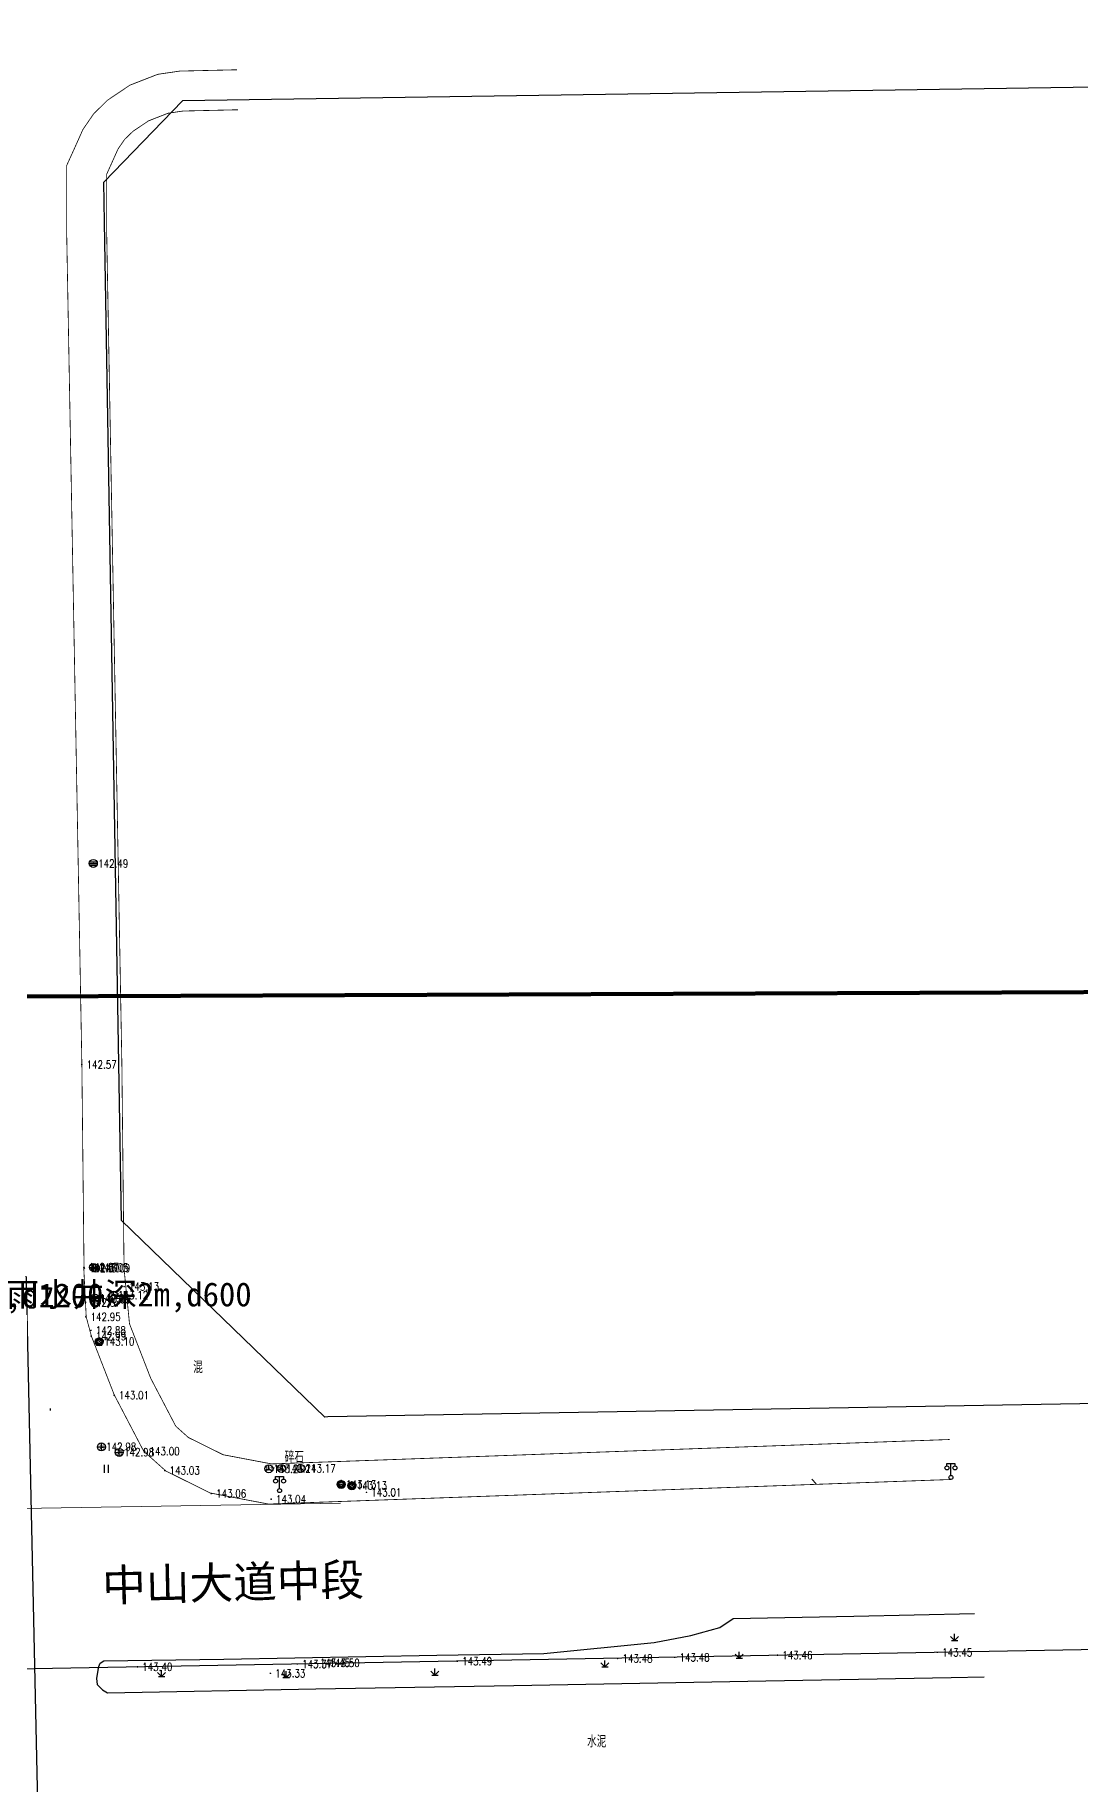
# Model space of a CAD drawing. Extents: x 529262 to 576451, y 2694391 to 2717535.
# Drawn here: x 563872.6 to 564003.3, y 2709619.1 to 2709837.7 of the extents above; entities that cross this region are included whole.
import ezdxf
from ezdxf.enums import TextEntityAlignment as Align
from ezdxf.xclip import XClip

# ---------------------------------------------------------------- set-up
doc = ezdxf.new("R2010")
doc.units = 0
doc.header["$XCLIPFRAME"] = 0
for name, color, linetype in [('a红线图', 1, 'Continuous'), ('COMPONENT', 8, 'Continuous'), ('DLDW', 8, 'Continuous'), ('DLSS', 4, 'Continuous'), ('GCD', 8, 'Continuous'), ('GXYZ', 8, 'Continuous'), ('JMD', 8, 'Continuous'), ('PP-COM', 7, 'Continuous'), ('RD-中线', 40, 'Continuous'), ('RD-红线', 7, 'Continuous'), ('RD-路名', 7, 'Continuous'), ('ZBTZ', 8, 'Continuous'), ('ZJ', 7, 'Continuous')]:
    doc.layers.add(name, color=color, linetype=linetype)
doc.layers.add('现状管道深度（物探资料）', color=2, linetype='Continuous', plot=False)
doc.styles.add('HZ', font='rs.shx', dxfattribs={"width": 0.8, "bigfont": 'hztxt.shx'})
doc.styles.get("Standard").update_dxf_attribs({"font": '', "height": 2.5, "bigfont": 'smfs.shx'})
doc.styles.add('宋体', font='', dxfattribs={"width": 0.75})
doc.styles.add('黑体', font='simhei.ttf')
doc.styles.get('Standard').set_extended_font_data('FangSong_GB2312')
doc.styles.get('宋体').set_extended_font_data('SimSun')

# ---------------------------------------------------------------- blocks, each defined once
blk = doc.blocks.new('A$C19FD0107')
at = {"layer": 'RD-中线', "color": 8, "linetype": 'Continuous', "flags": 128}
blk.add_lwpolyline([(-7114.57, 14662.94), (-7124.46, 15200.21, 0.000824), (-7124.48, 15201.2), (-7126.39, 15289.25, -0.001188), (-7126.42, 15290.68), (-7134.81, 15786.15, -0.001971), (-7134.84, 15788.51), (-7135.46, 15856.79, -0.007213), (-7135.41, 15865.44), (-7130.8, 16098.5)], format="xyb", dxfattribs=at)
at = {"layer": 'RD-中线', "color": 8, "linetype": 'Continuous'}
blk.add_lwpolyline([(-5280.17, 15276.46), (-7574.88, 15234.77, -0.04855), (-7632.83, 15239.35), (-9762.37, 15617.81)], format="xyb", dxfattribs=at)
at = {"layer": 'RD-红线', "color": 8, "flags": 128}
blk.add_lwpolyline([(-6644.9, 15445.83), (-7106.9, 15438.92)], dxfattribs=at)
at = {"layer": 'RD-红线', "color": 8, "linetype": 'Continuous'}
for points in [[(-7106.9, 15438.92), (-7116.75, 15428.76, 0.414797)], [(-7114.55, 15298.97), (-7089.12, 15274.39, 0.414342)]]:
    blk.add_lwpolyline(points, format="xyb", dxfattribs=at)
at = {"layer": 'RD-红线', "color": 8, "linetype": 'Continuous', "flags": 128}
for points in [[(-7114.55, 15298.97), (-7116.67, 15423.75), (-7116.75, 15428.76)], [(-6657.19, 15281.9), (-6662.19, 15281.81), (-7088.74, 15274.4), (-7089.12, 15274.39)]]:
    blk.add_lwpolyline(points, dxfattribs=at)
blk = doc.blocks.new('GC200')
at = {"linetype": 'Continuous', "const_width": 0.2, "flags": 128}
blk.add_lwpolyline([(-0.1, 0, 1), (0.1, 0, 1)], format="xyb", close=True, dxfattribs=at)
blk = doc.blocks.new('gc124')
at = {"color": 8}
for p, q in [((-1, 1), (0, 0)), ((-0.8, 0), (0.8, 0)), ((0, 0), (0, 1.6)), ((0, 0), (1, 1))]:
    blk.add_line(p, q, dxfattribs=at)
blk = doc.blocks.new('gc097')
at = {"color": 8}
for p, q in [((-1, 2.9), (-1, 3.5)), ((-1, 3.5), (1, 3.5)), ((0, 0.5), (0, 3.5)), ((1, 3.5), (1, 2.9))]:
    blk.add_line(p, q, dxfattribs=at)
for centre in [(-1, 2.4), (0, 0), (1, 2.4)]:
    blk.add_circle(centre, 0.5, dxfattribs=at)
blk = doc.blocks.new('gc121')
at = {"color": 8}
for p, q in [((-0.5, -1), (-0.5, 1)), ((0.5, -1), (0.5, 1))]:
    blk.add_line(p, q, dxfattribs=at)
blk = doc.blocks.new('gcbj0102')
for p, q in [((-1, 0), (1, 0)), ((0, -1), (0, 1))]:
    blk.add_line(p, q)
blk.add_circle((0, 0), 1)
blk = doc.blocks.new('gcbj0107')
for q in [(-0.87, -0.5), (0, 1), (0.87, -0.5)]:
    blk.add_line((0, 0), q)
blk.add_circle((0, 0), 1)
blk = doc.blocks.new('*U11')
at = {"linetype": 'Continuous'}
for points in [[(-1.14, -0.07), (-0.87, -0.76), (-1.13, 0.09)], [(-1.13, 0.09), (-0.73, -0.88), (-1.09, 0.24)], [(-0.73, -0.88), (-1.13, 0.09), (-0.87, -0.76)], [(-0.36, 0.24), (-0.55, 0.84), (-1.09, 0.24)], [(-0.73, 0.74), (-1.09, 0.24), (-0.55, 0.84)], [(-1.09, 0.24), (-0.73, 0.74), (-1.01, 0.43)], [(-0.5, -0.19), (-1.09, 0.24), (-0.73, -0.88)], [(-0.88, 0.6), (-1.01, 0.43), (-0.73, 0.74)], [(-0.55, 0.84), (-0.36, 0.24), (-0.35, 0.91)], [(-0.14, 0.93), (-0.35, 0.91), (-0.36, 0.24)], [(-0.14, 0.93), (0.09, 0.24), (0.07, 0.91)], [(0.81, 0.24), (0.07, 0.91), (0.09, 0.24)], [(0.07, 0.91), (0.81, 0.24), (0.27, 0.84)], [(0.22, -0.19), (0.45, -0.88), (0.81, 0.24)], [(0.73, 0.43), (0.27, 0.84), (0.81, 0.24)], [(0.27, 0.84), (0.73, 0.43), (0.45, 0.74)], [(0.6, 0.6), (0.45, 0.74), (0.73, 0.43)], [(0.59, -0.76), (0.81, 0.24), (0.45, -0.88)], [(0.81, 0.24), (0.59, -0.76), (0.85, 0.09)], [(0.7, -0.61), (0.85, 0.09), (0.59, -0.76)], [(0.85, 0.09), (0.7, -0.61), (0.86, -0.07)], [(-0.87, -0.76), (-1.14, -0.07), (-0.98, -0.61)], [(-1.12, -0.26), (-0.98, -0.61), (-1.14, -0.07)], [(-0.98, -0.61), (-1.12, -0.26), (-1.07, -0.44)], [(-0.73, -0.88), (-0.55, -0.98), (-0.14, -0.45)], [(-0.35, -1.05), (-0.14, -0.45), (-0.55, -0.98)], [(-0.14, -0.45), (-0.35, -1.05), (0.45, -0.88)], [(-0.14, -1.07), (0.45, -0.88), (-0.35, -1.05)], [(0.45, -0.88), (-0.14, -1.07), (0.27, -0.98)], [(0.07, -1.05), (0.27, -0.98), (-0.14, -1.07)], [(0.79, -0.44), (0.86, -0.07), (0.7, -0.61)], [(0.86, -0.07), (0.79, -0.44), (0.84, -0.26)]]:
    blk.add_solid(points, dxfattribs=at)
blk = doc.blocks.new('gcbj0112')
at = {"linetype": 'Continuous'}
for p, q in [((-1.09, 0.24), (-0.5, -0.19)), ((-0.36, 0.24), (-1.09, 0.24)), ((-0.14, 0.93), (-0.36, 0.24)), ((0.09, 0.24), (-0.14, 0.93)), ((0.81, 0.24), (0.09, 0.24)), ((0.22, -0.19), (0.81, 0.24)), ((-0.5, -0.19), (-0.73, -0.88)), ((-0.73, -0.88), (-0.14, -0.45)), ((-0.14, -0.45), (0.45, -0.88)), ((0.45, -0.88), (0.22, -0.19))]:
    blk.add_line(p, q, dxfattribs=at)
blk.add_circle((-0.14, -0.07), 1, dxfattribs=at)
for p in [(-1.09, 0.24), (-0.14, 0.93), (0.81, 0.24), (-0.73, -0.88), (0.45, -0.88)]:
    blk.add_point(p, dxfattribs=at)
blk.add_blockref('*U11', (0, 0), dxfattribs=at)
blk = doc.blocks.new('gcbj0103')
for p, q in [((-1, 0), (1, 0)), ((-0.9, 0.43), (0.9, 0.43)), ((-0.88, -0.47), (0.88, -0.47))]:
    blk.add_line(p, q)
blk.add_circle((0, 0), 1)

msp = doc.modelspace()

# ---------------------------------------------------------------- linework, layer by layer
at = {"const_width": 0.5}
msp.add_lwpolyline([(563442.786, 2709779.28), (563289.883, 2709779.107), (563289.942, 2709207.494), (563821.958, 2709207.599), (563821.803, 2709279.728), (564067.53, 2709279.755), (564067.347, 2709718.358), (563442.416, 2709715.821), (563442.786, 2709779.28)], dxfattribs=at)
at = {"layer": 'a红线图', "color": 8, "linetype": 'Continuous', "lineweight": 0, "flags": 128}
msp.add_lwpolyline([(563449.624, 2709646.517), (563910.833, 2709654.214)], dxfattribs=at)
msp.add_lwpolyline([(563449.624, 2709646.517), (563910.833, 2709654.214)], dxfattribs=at)
at = {"layer": 'DLSS', "linetype": 'Continuous', "flags": 128}
msp.add_lwpolyline([(563878.763, 2709683.73, 0.1, 0.1, 0), (563878.494, 2709709.059, 0.1, 0.1, 0), (563876.605, 2709812.493, 0.1, 0.1, 0), (563876.592, 2709821.42, 0.1, 0.1, 0), (563877.611, 2709823.662, 0.1, 0.1, 0), (563878.633, 2709825.944, 0.1, 0.1, 0), (563879.99, 2709827.915, 0.1, 0.1, 0), (563881.716, 2709829.599, 0.1, 0.1, 0), (563884.5, 2709831.469, 0.1, 0.1, 0), (563887.984, 2709832.826, 0.1, 0.1, 0), (563890.721, 2709833.226, 0.1, 0.1, 0), (563897.876, 2709833.392, 0, 0, 0)], format="xyseb", dxfattribs=at)
at = {"layer": 'DLSS', "linetype": 'Continuous', "const_width": 0.1, "flags": 128}
for points in [[(563883.763, 2709683.783), (563883.494, 2709709.131), (563881.605, 2709812.542), (563881.594, 2709820.341), (563882.169, 2709821.606), (563883.01, 2709823.484), (563883.831, 2709824.677), (563884.882, 2709825.702), (563886.829, 2709827.01), (563889.269, 2709827.961), (563891.142, 2709828.234), (563897.992, 2709828.393)], [(563987.131, 2709657.188), (563901.832, 2709654.116), (563894.545, 2709655.498), (563888.981, 2709658.256), (563886.217, 2709660.732), (563882.538, 2709667.773), (563879.689, 2709675.089), (563879.037, 2709677.514), (563878.725, 2709683.754)], [(563986.951, 2709662.185), (563902.212, 2709659.133), (563896.151, 2709660.283), (563891.811, 2709662.433), (563890.229, 2709663.851), (563887.097, 2709669.845), (563884.447, 2709676.649), (563883.718, 2709684.004)]]:
    msp.add_lwpolyline(points, dxfattribs=at)
at = {"layer": 'DLSS', "linetype": 'Continuous'}
for points in [[(563880.523, 2709633.625), (563880.769, 2709634.216), (563881.236, 2709634.524), (563896.244, 2709634.724), (563922.88, 2709635.237), (563936.217, 2709635.45), (563950.025, 2709636.833), (563954.61, 2709637.67), (563958.232, 2709638.692), (563959.892, 2709639.826), (563974.972, 2709640.117), (563990.072, 2709640.418)], [(563880.523, 2709633.625), (563880.333, 2709632.301), (563880.426, 2709631.557), (563881.063, 2709630.897), (563881.694, 2709630.54), (563907.743, 2709631.013), (563932.5, 2709631.45), (563963.974, 2709632.021), (563987.155, 2709632.454), (563991.272, 2709632.521)]]:
    msp.add_lwpolyline(points, dxfattribs=at)
at = {"layer": 'JMD', "linetype": 'Continuous'}
for p, q in [((563874.573, 2709665.805), (563874.574, 2709666.055)), ((563970.292, 2709656.66), (563969.724, 2709657.224))]:
    msp.add_line(p, q, dxfattribs=at)

# ---------------------------------------------------------------- block references
at = {"layer": 'COMPONENT', "linetype": 'Continuous', "xscale": 0.5, "yscale": 0.5}
for name, p in [('gcbj0103', (563879.925, 2709734.194)), ('gcbj0102', (563879.962, 2709683.697)), ('gcbj0102', (563880.197, 2709683.589)), ('gcbj0103', (563880.115, 2709679.856)), ('gcbj0107', (563882.434, 2709680.226)), ('gcbj0112', (563880.738, 2709674.437, 0.295)), ('gcbj0102', (563880.939, 2709661.255)), ('gcbj0102', (563883.169, 2709660.578)), ('gcbj0107', (563901.864, 2709658.537)), ('gcbj0107', (563903.426, 2709658.567)), ('gcbj0107', (563905.853, 2709658.576)), ('gcbj0112', (563910.972, 2709656.608, 0.295)), ('gcbj0112', (563912.316, 2709656.441, 0.295))]:
    msp.add_blockref(name, p, dxfattribs=at)
at = {"layer": 'DLDW', "color": 252, "linetype": 'Continuous', "xscale": 0.5, "yscale": 0.5, "zscale": 0.5}
for p in [(563987.126, 2709657.438, 142.961), (563903.2, 2709655.792, 143.239)]:
    msp.add_blockref('gc097', p, dxfattribs=at)
at = {"layer": 'GCD', "color": 3, "linetype": 'Continuous'}
ref = msp.add_blockref('GC200', (563879.93, 2709734.177, 142.486), dxfattribs=dict(at, xscale=0.5, yscale=0.5, zscale=0.5))
ref.add_attrib('height', '142.49', dxfattribs={"linetype": 'Continuous', "height": 1, "style": 'HZ', "width": 0.8}).set_placement((563880.53, 2709734.177, 142.486), align=Align.MIDDLE_LEFT)
ref = msp.add_blockref('GC200', (563878.482, 2709709.043, 142.573), dxfattribs=dict(at, xscale=0.5, yscale=0.5, zscale=0.5))
ref.add_attrib('height', '142.57', dxfattribs={"linetype": 'Continuous', "height": 1, "style": 'HZ', "width": 0.8}).set_placement((563879.082, 2709709.043, 142.573), align=Align.MIDDLE_LEFT)
ref = msp.add_blockref('GC200', (563878.751, 2709683.714, 142.871), dxfattribs=dict(at, xscale=0.5, yscale=0.5, zscale=0.5))
ref.add_attrib('height', '142.87', dxfattribs={"linetype": 'Continuous', "height": 1, "style": 'HZ', "width": 0.8}).set_placement((563879.351, 2709683.714, 142.871), align=Align.MIDDLE_LEFT)
at = {"layer": 'GCD', "linetype": 'Continuous'}
ref = msp.add_blockref('GC200', (563878.808, 2709683.61, 142.908), dxfattribs=dict(at, xscale=0.5, yscale=0.5, zscale=0.5))
ref.add_attrib('height', '142.91', dxfattribs={"linetype": 'Continuous', "height": 1, "style": 'HZ', "width": 0.8}).set_placement((563879.408, 2709683.61, 142.908), align=Align.MIDDLE_LEFT)
at = {"layer": 'GCD', "color": 3, "linetype": 'Continuous'}
ref = msp.add_blockref('GC200', (563879.968, 2709683.687, 143.053), dxfattribs=dict(at, xscale=0.5, yscale=0.5, zscale=0.5))
ref.add_attrib('height', '143.05', dxfattribs={"linetype": 'Continuous', "height": 1, "style": 'HZ', "width": 0.8}).set_placement((563880.568, 2709683.687, 143.053), align=Align.MIDDLE_LEFT)
at = {"layer": 'GCD', "linetype": 'Continuous'}
ref = msp.add_blockref('GC200', (563880.185, 2709683.598, 143.085), dxfattribs=dict(at, xscale=0.5, yscale=0.5, zscale=0.5))
ref.add_attrib('height', '143.09', dxfattribs={"linetype": 'Continuous', "height": 1, "style": 'HZ', "width": 0.8}).set_placement((563880.785, 2709683.598, 143.085), align=Align.MIDDLE_LEFT)
at = {"layer": 'GCD', "color": 3, "linetype": 'Continuous'}
ref = msp.add_blockref('GC200', (563880.108, 2709679.834, 142.937), dxfattribs=dict(at, xscale=0.5, yscale=0.5, zscale=0.5))
ref.add_attrib('height', '142.94', dxfattribs={"linetype": 'Continuous', "height": 1, "style": 'HZ', "width": 0.8}).set_placement((563880.708, 2709679.834, 142.937), align=Align.MIDDLE_LEFT)
at = {"layer": 'GCD', "linetype": 'Continuous'}
ref = msp.add_blockref('GC200', (563880.211, 2709679.745, 143.047), dxfattribs=dict(at, xscale=0.5, yscale=0.5, zscale=0.5))
ref.add_attrib('height', '143.05', dxfattribs={"linetype": 'Continuous', "height": 1, "style": 'HZ', "width": 0.8}).set_placement((563880.811, 2709679.745, 143.047), align=Align.MIDDLE_LEFT)
ref = msp.add_blockref('GC200', (563882.427, 2709680.23, 143.122), dxfattribs=dict(at, xscale=0.5, yscale=0.5, zscale=0.5))
ref.add_attrib('height', '143.12', dxfattribs={"linetype": 'Continuous', "height": 1, "style": 'HZ', "width": 0.8}).set_placement((563883.027, 2709680.23, 143.122), align=Align.MIDDLE_LEFT)
ref = msp.add_blockref('GC200', (563883.777, 2709681.297, 143.129), dxfattribs=dict(at, xscale=0.5, yscale=0.5, zscale=0.5))
ref.add_attrib('height', '143.13', dxfattribs={"linetype": 'Continuous', "height": 1, "style": 'HZ', "width": 0.8}).set_placement((563884.377, 2709681.297, 143.129), align=Align.MIDDLE_LEFT)
at = {"layer": 'GCD', "color": 3, "linetype": 'Continuous'}
ref = msp.add_blockref('GC200', (563878.97, 2709679.324, 142.871), dxfattribs=dict(at, xscale=0.5, yscale=0.5, zscale=0.5))
ref.add_attrib('height', '142.87', dxfattribs={"linetype": 'Continuous', "height": 1, "style": 'HZ', "width": 0.8}).set_placement((563879.57, 2709679.324, 142.871), align=Align.MIDDLE_LEFT)
at = {"layer": 'GCD', "linetype": 'Continuous'}
ref = msp.add_blockref('GC200', (563878.982, 2709677.511, 142.952), dxfattribs=dict(at, xscale=0.5, yscale=0.5, zscale=0.5))
ref.add_attrib('height', '142.95', dxfattribs={"linetype": 'Continuous', "height": 1, "style": 'HZ', "width": 0.8}).set_placement((563879.582, 2709677.511, 142.952), align=Align.MIDDLE_LEFT)
at = {"layer": 'GCD', "color": 3, "linetype": 'Continuous'}
ref = msp.add_blockref('GC200', (563879.628, 2709675.829, 142.879), dxfattribs=dict(at, xscale=0.5, yscale=0.5, zscale=0.5))
ref.add_attrib('height', '142.88', dxfattribs={"linetype": 'Continuous', "height": 1, "style": 'HZ', "width": 0.8}).set_placement((563880.228, 2709675.829, 142.879), align=Align.MIDDLE_LEFT)
at = {"layer": 'GCD', "linetype": 'Continuous'}
ref = msp.add_blockref('GC200', (563879.654, 2709675.114, 142.988), dxfattribs=dict(at, xscale=0.5, yscale=0.5, zscale=0.5))
ref.add_attrib('height', '142.99', dxfattribs={"linetype": 'Continuous', "height": 1, "style": 'HZ', "width": 0.8}).set_placement((563880.254, 2709675.114, 142.988), align=Align.MIDDLE_LEFT)
ref = msp.add_blockref('GC200', (563880.691, 2709674.424, 143.1), dxfattribs=dict(at, xscale=0.5, yscale=0.5, zscale=0.5))
ref.add_attrib('height', '143.10', dxfattribs={"linetype": 'Continuous', "height": 1, "style": 'HZ', "width": 0.8}).set_placement((563881.291, 2709674.424, 143.1), align=Align.MIDDLE_LEFT)
ref = msp.add_blockref('GC200', (563882.528, 2709667.72, 143.01), dxfattribs=dict(at, xscale=0.5, yscale=0.5, zscale=0.5))
ref.add_attrib('height', '143.01', dxfattribs={"linetype": 'Continuous', "height": 1, "style": 'HZ', "width": 0.8}).set_placement((563883.128, 2709667.72, 143.01), align=Align.MIDDLE_LEFT)
ref = msp.add_blockref('GC200', (563880.923, 2709661.274, 142.977), dxfattribs=dict(at, xscale=0.5, yscale=0.5, zscale=0.5))
ref.add_attrib('height', '142.98', dxfattribs={"linetype": 'Continuous', "height": 1, "style": 'HZ', "width": 0.8}).set_placement((563881.523, 2709661.274, 142.977), align=Align.MIDDLE_LEFT)
ref = msp.add_blockref('GC200', (563883.159, 2709660.597, 142.975), dxfattribs=dict(at, xscale=0.5, yscale=0.5, zscale=0.5))
ref.add_attrib('height', '142.98', dxfattribs={"linetype": 'Continuous', "height": 1, "style": 'HZ', "width": 0.8}).set_placement((563883.759, 2709660.597, 142.975), align=Align.MIDDLE_LEFT)
ref = msp.add_blockref('GC200', (563886.348, 2709660.724, 143), dxfattribs=dict(at, xscale=0.5, yscale=0.5, zscale=0.5))
ref.add_attrib('height', '143.00', dxfattribs={"linetype": 'Continuous', "height": 1, "style": 'HZ', "width": 0.8}).set_placement((563886.948, 2709660.724, 143), align=Align.MIDDLE_LEFT)
ref = msp.add_blockref('GC200', (563888.864, 2709658.311, 143.033), dxfattribs=dict(at, xscale=0.5, yscale=0.5, zscale=0.5))
ref.add_attrib('height', '143.03', dxfattribs={"linetype": 'Continuous', "height": 1, "style": 'HZ', "width": 0.8}).set_placement((563889.464, 2709658.311, 143.033), align=Align.MIDDLE_LEFT)
ref = msp.add_blockref('GC200', (563901.86, 2709658.531, 143.206), dxfattribs=dict(at, xscale=0.5, yscale=0.5, zscale=0.5))
ref.add_attrib('height', '143.21', dxfattribs={"linetype": 'Continuous', "height": 1, "style": 'HZ', "width": 0.8}).set_placement((563902.46, 2709658.531, 143.206), align=Align.MIDDLE_LEFT)
ref = msp.add_blockref('GC200', (563903.426, 2709658.56, 143.21), dxfattribs=dict(at, xscale=0.5, yscale=0.5, zscale=0.5))
ref.add_attrib('height', '143.21', dxfattribs={"linetype": 'Continuous', "height": 1, "style": 'HZ', "width": 0.8}).set_placement((563904.026, 2709658.56, 143.21), align=Align.MIDDLE_LEFT)
ref = msp.add_blockref('GC200', (563905.85, 2709658.572, 143.166), dxfattribs=dict(at, xscale=0.5, yscale=0.5, zscale=0.5))
ref.add_attrib('height', '143.17', dxfattribs={"linetype": 'Continuous', "height": 1, "style": 'HZ', "width": 0.8}).set_placement((563906.45, 2709658.572, 143.166), align=Align.MIDDLE_LEFT)
ref = msp.add_blockref('GC200', (563894.666, 2709655.43, 143.057), dxfattribs=dict(at, xscale=0.5, yscale=0.5, zscale=0.5))
ref.add_attrib('height', '143.06', dxfattribs={"linetype": 'Continuous', "height": 1, "style": 'HZ', "width": 0.8}).set_placement((563895.266, 2709655.43, 143.057), align=Align.MIDDLE_LEFT)
ref = msp.add_blockref('GC200', (563910.909, 2709656.579, 143.129), dxfattribs=dict(at, xscale=0.5, yscale=0.5, zscale=0.5))
ref.add_attrib('height', '143.13', dxfattribs={"linetype": 'Continuous', "height": 1, "style": 'HZ', "width": 0.8}).set_placement((563911.509, 2709656.579, 143.129), align=Align.MIDDLE_LEFT)
ref = msp.add_blockref('GC200', (563912.248, 2709656.434, 143.128), dxfattribs=dict(at, xscale=0.5, yscale=0.5, zscale=0.5))
ref.add_attrib('height', '143.13', dxfattribs={"linetype": 'Continuous', "height": 1, "style": 'HZ', "width": 0.8}).set_placement((563912.848, 2709656.434, 143.128), align=Align.MIDDLE_LEFT)
ref = msp.add_blockref('GC200', (563914.068, 2709655.581, 143.008), dxfattribs=dict(at, xscale=0.5, yscale=0.5, zscale=0.5))
ref.add_attrib('height', '143.01', dxfattribs={"linetype": 'Continuous', "height": 1, "style": 'HZ', "width": 0.8}).set_placement((563914.668, 2709655.581, 143.008), align=Align.MIDDLE_LEFT)
ref = msp.add_blockref('GC200', (563902.154, 2709654.725, 143.043), dxfattribs=dict(at, xscale=0.5, yscale=0.5, zscale=0.5))
ref.add_attrib('height', '143.04', dxfattribs={"linetype": 'Continuous', "height": 1, "style": 'HZ', "width": 0.8}).set_placement((563902.754, 2709654.725, 143.043), align=Align.MIDDLE_LEFT)
ref = msp.add_blockref('GC200', (563885.442, 2709633.774, 143.4), dxfattribs=dict(at, xscale=0.5, yscale=0.5, zscale=0.5))
ref.add_attrib('height', '143.40', dxfattribs={"linetype": 'Continuous', "height": 1, "style": 'HZ', "width": 0.8}).set_placement((563886.042, 2709633.774, 143.4), align=Align.MIDDLE_LEFT)
ref = msp.add_blockref('GC200', (563905.426, 2709634.121, 143.374), dxfattribs=dict(at, xscale=0.5, yscale=0.5, zscale=0.5))
ref.add_attrib('height', '143.37', dxfattribs={"linetype": 'Continuous', "height": 1, "style": 'HZ', "width": 0.8}).set_placement((563906.026, 2709634.121, 143.374), align=Align.MIDDLE_LEFT)
ref = msp.add_blockref('GC200', (563907.648, 2709634.29, 143.452), dxfattribs=dict(at, xscale=0.5, yscale=0.5, zscale=0.5))
ref.add_attrib('height', '143.45', dxfattribs={"linetype": 'Continuous', "height": 1, "style": 'HZ', "width": 0.8}).set_placement((563908.248, 2709634.29, 143.452), align=Align.MIDDLE_LEFT)
ref = msp.add_blockref('GC200', (563908.855, 2709634.256, 143.495), dxfattribs=dict(at, xscale=0.5, yscale=0.5, zscale=0.5))
ref.add_attrib('height', '143.50', dxfattribs={"linetype": 'Continuous', "height": 1, "style": 'HZ', "width": 0.8}).set_placement((563909.455, 2709634.256, 143.495), align=Align.MIDDLE_LEFT)
ref = msp.add_blockref('GC200', (563925.415, 2709634.463, 143.49), dxfattribs=dict(at, xscale=0.5, yscale=0.5, zscale=0.5))
ref.add_attrib('height', '143.49', dxfattribs={"linetype": 'Continuous', "height": 1, "style": 'HZ', "width": 0.8}).set_placement((563926.015, 2709634.463, 143.49), align=Align.MIDDLE_LEFT)
ref = msp.add_blockref('GC200', (563945.456, 2709634.824, 143.48), dxfattribs=dict(at, xscale=0.5, yscale=0.5, zscale=0.5))
ref.add_attrib('height', '143.48', dxfattribs={"linetype": 'Continuous', "height": 1, "style": 'HZ', "width": 0.8}).set_placement((563946.056, 2709634.824, 143.48), align=Align.MIDDLE_LEFT)
ref = msp.add_blockref('GC200', (563952.596, 2709634.954, 143.478), dxfattribs=dict(at, xscale=0.5, yscale=0.5, zscale=0.5))
ref.add_attrib('height', '143.48', dxfattribs={"linetype": 'Continuous', "height": 1, "style": 'HZ', "width": 0.8}).set_placement((563953.196, 2709634.954, 143.478), align=Align.MIDDLE_LEFT)
ref = msp.add_blockref('GC200', (563965.444, 2709635.226, 143.46), dxfattribs=dict(at, xscale=0.5, yscale=0.5, zscale=0.5))
ref.add_attrib('height', '143.46', dxfattribs={"linetype": 'Continuous', "height": 1, "style": 'HZ', "width": 0.8}).set_placement((563966.044, 2709635.226, 143.46), align=Align.MIDDLE_LEFT)
ref = msp.add_blockref('GC200', (563985.432, 2709635.58, 143.449), dxfattribs=dict(at, xscale=0.5, yscale=0.5, zscale=0.5))
ref.add_attrib('height', '143.45', dxfattribs={"linetype": 'Continuous', "height": 1, "style": 'HZ', "width": 0.8}).set_placement((563986.032, 2709635.58, 143.449), align=Align.MIDDLE_LEFT)
ref = msp.add_blockref('GC200', (563902.064, 2709632.958, 143.333), dxfattribs=dict(at, xscale=0.5, yscale=0.5, zscale=0.5))
ref.add_attrib('height', '143.33', dxfattribs={"linetype": 'Continuous', "height": 1, "style": 'HZ', "width": 0.8}).set_placement((563902.664, 2709632.958, 143.333), align=Align.MIDDLE_LEFT)
at = {"layer": 'PP-COM'}
ref = msp.add_blockref('A$C19FD0107', (570997.993, 2694390.603), dxfattribs=at)
XClip(ref).set_block_clipping_path([(-9366.4383134884, 14428.6043910822), (-3328.4480743363, 17452.7484863754)])
at = {"layer": 'ZBTZ', "linetype": 'Continuous', "xscale": 0.5, "yscale": 0.5}
for name, p in [('gc121', (563881.552, 2709658.518)), ('gc124', (563987.578, 2709637.079)), ('gc124', (563943.874, 2709633.759)), ('gc124', (563960.661, 2709634.865)), ('gc124', (563888.453, 2709632.548)), ('gc124', (563904.034, 2709632.447)), ('gc124', (563922.63, 2709632.749))]:
    msp.add_blockref(name, p, dxfattribs=at)

# ---------------------------------------------------------------- texts
at = {"layer": 'GXYZ', "linetype": 'Continuous', "style": '宋体'}
for s, p in [('污', (563880.233, 2709683.549)), ('移动', (563882.478, 2709680.276)), ('污', (563880.975, 2709661.215)), ('污', (563883.205, 2709660.538)), ('电力', (563901.908, 2709658.587)), ('电力', (563903.47, 2709658.617)), ('电力', (563905.897, 2709658.626))]:
    msp.add_text(s, height=0.5, dxfattribs=at).set_placement(p, align=Align.MIDDLE)
at = {"layer": 'JMD', "linetype": 'Continuous', "style": 'HZ', "width": 0.8}
msp.add_text('混', height=1.5, dxfattribs=at).set_placement((563893.616, 2709671.23), align=Align.MIDDLE_RIGHT)
at = {"layer": 'RD-路名', "color": 7, "style": '黑体'}
msp.add_text('中山大道中段', height=4, rotation=1.30936, dxfattribs=at).set_placement((563897.395, 2709644.404), align=Align.MIDDLE)
at = {"layer": 'ZJ', "color": 8, "linetype": 'Continuous', "style": 'HZ', "width": 0.8}
for s, p in [('碎石', (563905.04, 2709660.075)), ('水泥', (563942.849, 2709624.523))]:
    msp.add_text(s, height=1.5, dxfattribs=at).set_placement(p, align=Align.MIDDLE)
at = {"layer": '现状管道深度（物探资料）'}
msp.add_text('污水井深1.8m,d1200', height=3, dxfattribs=at).set_placement((563862.8, 2709680.205), align=Align.MIDDLE_CENTER)
at = {"layer": '现状管道深度（物探资料）', "color": 3}
msp.add_text('雨水井深2m,d600', height=3, dxfattribs=at).set_placement((563884.39, 2709680.325), align=Align.MIDDLE_CENTER)

doc.saveas('drawing.dxf')
